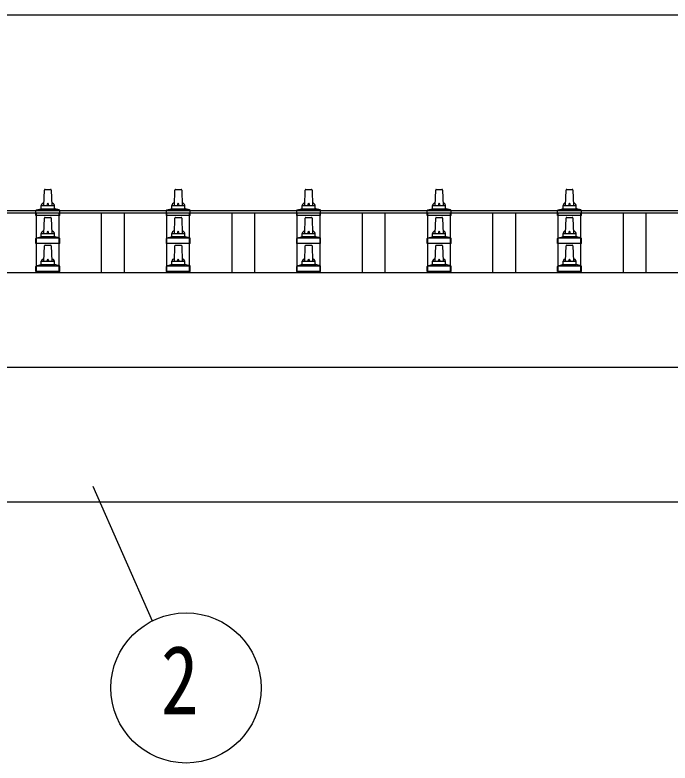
# Model space of a CAD drawing. Units: millimetres, scale not verified. Extents: x -16820 to 16820, y -11880 to 11880.
# Drawn here: x -12129 to -11125, y -1011 to 136 of the extents above; entities that cross this region are included whole.
import ezdxf
from ezdxf.enums import TextEntityAlignment as Align

# ---------------------------------------------------------------- set-up
doc = ezdxf.new("R2010")
doc.units = ezdxf.units.MM
doc.header["$LTSCALE"] = 50
for name, color, linetype in [('0-5_YKK_13', 4, 'Continuous'), ('0-6_YKK_A1', 4, 'Continuous'), ('0-7_YKK_D', 6, 'Continuous')]:
    doc.layers.add(name, color=color, linetype=linetype)
doc.styles.add('ＭＳ ゴシック', font='')
doc.styles.get('ＭＳ ゴシック').set_extended_font_data('MS Gothic')

msp = doc.modelspace()

# ---------------------------------------------------------------- linework, layer by layer
at = {"layer": '0-5_YKK_13'}
for p, q in [((-12084.89, -155.82), (-12084.17, -132.3)), ((-12083.17, -131.32), (-12074.62, -131.32)), ((-12073.62, -132.3), (-12072.89, -155.82)), ((-11884.89, -155.82), (-11884.17, -132.3)), ((-11883.17, -131.32), (-11874.62, -131.32)), ((-11873.62, -132.3), (-11872.89, -155.82)), ((-11684.89, -155.82), (-11684.17, -132.3)), ((-11683.17, -131.32), (-11674.62, -131.32)), ((-11673.62, -132.3), (-11672.89, -155.82)), ((-11484.89, -155.82), (-11484.17, -132.3)), ((-11483.17, -131.32), (-11474.62, -131.32)), ((-11473.62, -132.3), (-11472.89, -155.82)), ((-11284.89, -155.82), (-11284.17, -132.3)), ((-11283.17, -131.32), (-11274.62, -131.32)), ((-11273.62, -132.3), (-11272.89, -155.82)), ((-12088.89, -160.03), (-12088.89, -155.82)), ((-12087.89, -155.82), (-12069.89, -155.82)), ((-12068.89, -160.03), (-12068.89, -155.82)), ((-11888.89, -160.03), (-11888.89, -155.82)), ((-11887.89, -155.82), (-11869.89, -155.82)), ((-11868.89, -160.03), (-11868.89, -155.82)), ((-11688.89, -160.03), (-11688.89, -155.82)), ((-11687.89, -155.82), (-11669.89, -155.82)), ((-11668.89, -160.03), (-11668.89, -155.82)), ((-11488.89, -160.03), (-11488.89, -155.82)), ((-11487.89, -155.82), (-11469.89, -155.82)), ((-11468.89, -160.03), (-11468.89, -155.82)), ((-11288.89, -160.03), (-11288.89, -155.82)), ((-11287.89, -155.82), (-11269.89, -155.82)), ((-11268.89, -160.03), (-11268.89, -155.82)), ((-12097.14, -171.32), (-12097.14, -163.61)), ((-12060.64, -171.32), (-12097.14, -171.32)), ((-12096.76, -162.82), (-12061.03, -162.82)), ((-12096.38, -162.64), (-12089.66, -161.01)), ((-12089.28, -160.82), (-12068.51, -160.82)), ((-12061.41, -162.64), (-12068.13, -161.01)), ((-12060.64, -171.32), (-12060.64, -163.61)), ((-11897.14, -171.32), (-11897.14, -163.61)), ((-11860.64, -171.32), (-11897.14, -171.32)), ((-11896.76, -162.82), (-11861.03, -162.82)), ((-11896.38, -162.64), (-11889.66, -161.01)), ((-11889.28, -160.82), (-11868.51, -160.82)), ((-11861.41, -162.64), (-11868.13, -161.01)), ((-11860.64, -171.32), (-11860.64, -163.61)), ((-11697.14, -171.32), (-11697.14, -163.61)), ((-11660.64, -171.32), (-11697.14, -171.32)), ((-11696.76, -162.82), (-11661.03, -162.82)), ((-11696.38, -162.64), (-11689.66, -161.01)), ((-11689.28, -160.82), (-11668.51, -160.82)), ((-11661.41, -162.64), (-11668.13, -161.01)), ((-11660.64, -171.32), (-11660.64, -163.61)), ((-11497.14, -171.32), (-11497.14, -163.61)), ((-11460.64, -171.32), (-11497.14, -171.32)), ((-11496.76, -162.82), (-11461.03, -162.82)), ((-11496.38, -162.64), (-11489.66, -161.01)), ((-11489.28, -160.82), (-11468.51, -160.82)), ((-11461.41, -162.64), (-11468.13, -161.01)), ((-11460.64, -171.32), (-11460.64, -163.61)), ((-11297.14, -171.32), (-11297.14, -163.61)), ((-11260.64, -171.32), (-11297.14, -171.32)), ((-11296.76, -162.82), (-11261.03, -162.82)), ((-11296.38, -162.64), (-11289.66, -161.01)), ((-11289.28, -160.82), (-11268.51, -160.82)), ((-11261.41, -162.64), (-11268.13, -161.01)), ((-11260.64, -171.32), (-11260.64, -163.61)), ((-12084.89, -198.68), (-12084.17, -175.15)), ((-12083.17, -174.18), (-12074.62, -174.18)), ((-12073.62, -175.15), (-12072.89, -198.68)), ((-11884.89, -198.68), (-11884.17, -175.15)), ((-11883.17, -174.18), (-11874.62, -174.18)), ((-11873.62, -175.15), (-11872.89, -198.68)), ((-11684.89, -198.68), (-11684.17, -175.15)), ((-11683.17, -174.18), (-11674.62, -174.18)), ((-11673.62, -175.15), (-11672.89, -198.68)), ((-11484.89, -198.68), (-11484.17, -175.15)), ((-11483.17, -174.18), (-11474.62, -174.18)), ((-11473.62, -175.15), (-11472.89, -198.68)), ((-11284.89, -198.68), (-11284.17, -175.15)), ((-11283.17, -174.18), (-11274.62, -174.18)), ((-11273.62, -175.15), (-11272.89, -198.68)), ((-12097.14, -214.18), (-12097.14, -206.46)), ((-12096.76, -205.68), (-12061.03, -205.68)), ((-12096.38, -205.49), (-12089.66, -203.86)), ((-12089.28, -203.68), (-12068.51, -203.68)), ((-12088.89, -202.89), (-12088.89, -198.68)), ((-12087.89, -198.68), (-12069.89, -198.68)), ((-12068.89, -202.89), (-12068.89, -198.68)), ((-12061.41, -205.49), (-12068.13, -203.86)), ((-12060.64, -214.18), (-12060.64, -206.46)), ((-11897.14, -214.18), (-11897.14, -206.46)), ((-11896.76, -205.68), (-11861.03, -205.68)), ((-11896.38, -205.49), (-11889.66, -203.86)), ((-11889.28, -203.68), (-11868.51, -203.68)), ((-11888.89, -202.89), (-11888.89, -198.68)), ((-11887.89, -198.68), (-11869.89, -198.68)), ((-11868.89, -202.89), (-11868.89, -198.68)), ((-11861.41, -205.49), (-11868.13, -203.86)), ((-11860.64, -214.18), (-11860.64, -206.46)), ((-11697.14, -214.18), (-11697.14, -206.46)), ((-11696.76, -205.68), (-11661.03, -205.68)), ((-11696.38, -205.49), (-11689.66, -203.86)), ((-11689.28, -203.68), (-11668.51, -203.68)), ((-11688.89, -202.89), (-11688.89, -198.68)), ((-11687.89, -198.68), (-11669.89, -198.68)), ((-11668.89, -202.89), (-11668.89, -198.68)), ((-11661.41, -205.49), (-11668.13, -203.86)), ((-11660.64, -214.18), (-11660.64, -206.46)), ((-11497.14, -214.18), (-11497.14, -206.46)), ((-11496.76, -205.68), (-11461.03, -205.68)), ((-11496.38, -205.49), (-11489.66, -203.86)), ((-11489.28, -203.68), (-11468.51, -203.68)), ((-11488.89, -202.89), (-11488.89, -198.68)), ((-11487.89, -198.68), (-11469.89, -198.68)), ((-11468.89, -202.89), (-11468.89, -198.68)), ((-11461.41, -205.49), (-11468.13, -203.86)), ((-11460.64, -214.18), (-11460.64, -206.46)), ((-11297.14, -214.18), (-11297.14, -206.46)), ((-11296.76, -205.68), (-11261.03, -205.68)), ((-11296.38, -205.49), (-11289.66, -203.86)), ((-11289.28, -203.68), (-11268.51, -203.68)), ((-11288.89, -202.89), (-11288.89, -198.68)), ((-11287.89, -198.68), (-11269.89, -198.68)), ((-11268.89, -202.89), (-11268.89, -198.68)), ((-11261.41, -205.49), (-11268.13, -203.86)), ((-11260.64, -214.18), (-11260.64, -206.46)), ((-12060.64, -214.18), (-12097.14, -214.18)), ((-12084.89, -241.54), (-12084.17, -218.01)), ((-12083.17, -217.04), (-12074.62, -217.04)), ((-12073.62, -218.01), (-12072.89, -241.54)), ((-11860.64, -214.18), (-11897.14, -214.18)), ((-11884.89, -241.54), (-11884.17, -218.01)), ((-11883.17, -217.04), (-11874.62, -217.04)), ((-11873.62, -218.01), (-11872.89, -241.54)), ((-11660.64, -214.18), (-11697.14, -214.18)), ((-11684.89, -241.54), (-11684.17, -218.01)), ((-11683.17, -217.04), (-11674.62, -217.04)), ((-11673.62, -218.01), (-11672.89, -241.54)), ((-11460.64, -214.18), (-11497.14, -214.18)), ((-11484.89, -241.54), (-11484.17, -218.01)), ((-11483.17, -217.04), (-11474.62, -217.04)), ((-11473.62, -218.01), (-11472.89, -241.54)), ((-11260.64, -214.18), (-11297.14, -214.18)), ((-11284.89, -241.54), (-11284.17, -218.01)), ((-11283.17, -217.04), (-11274.62, -217.04)), ((-11273.62, -218.01), (-11272.89, -241.54)), ((-12097.14, -257.04), (-12097.14, -249.32)), ((-12096.76, -248.54), (-12061.03, -248.54)), ((-12096.38, -248.35), (-12089.66, -246.72)), ((-12089.28, -246.54), (-12068.51, -246.54)), ((-12088.89, -245.75), (-12088.89, -241.54)), ((-12087.89, -241.54), (-12069.89, -241.54)), ((-12068.89, -245.75), (-12068.89, -241.54)), ((-12061.41, -248.35), (-12068.13, -246.72)), ((-12060.64, -257.04), (-12060.64, -249.32)), ((-11897.14, -257.04), (-11897.14, -249.32)), ((-11896.76, -248.54), (-11861.03, -248.54)), ((-11896.38, -248.35), (-11889.66, -246.72)), ((-11889.28, -246.54), (-11868.51, -246.54)), ((-11888.89, -245.75), (-11888.89, -241.54)), ((-11887.89, -241.54), (-11869.89, -241.54)), ((-11868.89, -245.75), (-11868.89, -241.54)), ((-11861.41, -248.35), (-11868.13, -246.72)), ((-11860.64, -257.04), (-11860.64, -249.32)), ((-11697.14, -257.04), (-11697.14, -249.32)), ((-11696.76, -248.54), (-11661.03, -248.54)), ((-11696.38, -248.35), (-11689.66, -246.72)), ((-11689.28, -246.54), (-11668.51, -246.54)), ((-11688.89, -245.75), (-11688.89, -241.54)), ((-11687.89, -241.54), (-11669.89, -241.54)), ((-11668.89, -245.75), (-11668.89, -241.54)), ((-11661.41, -248.35), (-11668.13, -246.72)), ((-11660.64, -257.04), (-11660.64, -249.32)), ((-11497.14, -257.04), (-11497.14, -249.32)), ((-11496.76, -248.54), (-11461.03, -248.54)), ((-11496.38, -248.35), (-11489.66, -246.72)), ((-11489.28, -246.54), (-11468.51, -246.54)), ((-11488.89, -245.75), (-11488.89, -241.54)), ((-11487.89, -241.54), (-11469.89, -241.54)), ((-11468.89, -245.75), (-11468.89, -241.54)), ((-11461.41, -248.35), (-11468.13, -246.72)), ((-11460.64, -257.04), (-11460.64, -249.32)), ((-11297.14, -257.04), (-11297.14, -249.32)), ((-11296.76, -248.54), (-11261.03, -248.54)), ((-11296.38, -248.35), (-11289.66, -246.72)), ((-11289.28, -246.54), (-11268.51, -246.54)), ((-11288.89, -245.75), (-11288.89, -241.54)), ((-11287.89, -241.54), (-11269.89, -241.54)), ((-11268.89, -245.75), (-11268.89, -241.54)), ((-11261.41, -248.35), (-11268.13, -246.72)), ((-11260.64, -257.04), (-11260.64, -249.32)), ((-12060.64, -257.04), (-12097.14, -257.04)), ((-11860.64, -257.04), (-11897.14, -257.04)), ((-11660.64, -257.04), (-11697.14, -257.04)), ((-11460.64, -257.04), (-11497.14, -257.04)), ((-11260.64, -257.04), (-11297.14, -257.04))]:
    msp.add_line(p, q, dxfattribs=at)
for centre, radius, start, end in [((-12083.17, -132.32), 1, 90, 178.60509), ((-12074.62, -132.32), 1, 1.39491, 90), ((-11883.17, -132.32), 1, 90, 178.60509), ((-11874.62, -132.32), 1, 1.39491, 90), ((-11683.17, -132.32), 1, 90, 178.60509), ((-11674.62, -132.32), 1, 1.39491, 90), ((-11483.17, -132.32), 1, 90, 178.60509), ((-11474.62, -132.32), 1, 1.39491, 90), ((-11283.17, -132.32), 1, 90, 178.60509), ((-11274.62, -132.32), 1, 1.39491, 90), ((-12089.89, -160.03), 1, 283.62699, 0), ((-12084.81, -156.46), 4.13, 90, 171.17633), ((-12087.89, -156.82), 1, 90, 180), ((-12075.56, -155.82), 4.83, 133.60282, 180), ((-12082.23, -155.82), 4.83, 0, 46.39718), ((-12072.98, -156.46), 4.13, 8.82367, 90), ((-12069.89, -156.82), 1, 0, 90), ((-12067.89, -160.03), 1, 180, 256.37301), ((-11889.89, -160.03), 1, 283.62699, 0), ((-11884.81, -156.46), 4.13, 90, 171.17633), ((-11887.89, -156.82), 1, 90, 180), ((-11875.56, -155.82), 4.83, 133.60282, 180), ((-11882.23, -155.82), 4.83, 0, 46.39718), ((-11872.98, -156.46), 4.13, 8.82367, 90), ((-11869.89, -156.82), 1, 0, 90), ((-11867.89, -160.03), 1, 180, 256.37301), ((-11689.89, -160.03), 1, 283.62699, 0), ((-11684.81, -156.46), 4.13, 90, 171.17633), ((-11687.89, -156.82), 1, 90, 180), ((-11675.56, -155.82), 4.83, 133.60282, 180), ((-11682.23, -155.82), 4.83, 0, 46.39718), ((-11672.98, -156.46), 4.13, 8.82367, 90), ((-11669.89, -156.82), 1, 0, 90), ((-11667.89, -160.03), 1, 180, 256.37301), ((-11489.89, -160.03), 1, 283.62699, 0), ((-11484.81, -156.46), 4.13, 90, 171.17633), ((-11487.89, -156.82), 1, 90, 180), ((-11475.56, -155.82), 4.83, 133.60282, 180), ((-11482.23, -155.82), 4.83, 0, 46.39718), ((-11472.98, -156.46), 4.13, 8.82367, 90), ((-11469.89, -156.82), 1, 0, 90), ((-11467.89, -160.03), 1, 180, 256.37301), ((-11289.89, -160.03), 1, 283.62699, 0), ((-11284.81, -156.46), 4.13, 90, 171.17633), ((-11287.89, -156.82), 1, 90, 180), ((-11275.56, -155.82), 4.83, 133.60282, 180), ((-11282.23, -155.82), 4.83, 0, 46.39718), ((-11272.98, -156.46), 4.13, 8.82367, 90), ((-11269.89, -156.82), 1, 0, 90), ((-11267.89, -160.03), 1, 180, 256.37301), ((-12096.14, -163.61), 1, 103.62699, 180), ((-12061.64, -163.61), 1, 0, 76.37301), ((-11896.14, -163.61), 1, 103.62699, 180), ((-11861.64, -163.61), 1, 0, 76.37301), ((-11696.14, -163.61), 1, 103.62699, 180), ((-11661.64, -163.61), 1, 0, 76.37301), ((-11496.14, -163.61), 1, 103.62699, 180), ((-11461.64, -163.61), 1, 0, 76.37301), ((-11296.14, -163.61), 1, 103.62699, 180), ((-11261.64, -163.61), 1, 0, 76.37301), ((-12083.17, -175.18), 1, 90, 178.60509), ((-12074.62, -175.18), 1, 1.39491, 90), ((-11883.17, -175.18), 1, 90, 178.60509), ((-11874.62, -175.18), 1, 1.39491, 90), ((-11683.17, -175.18), 1, 90, 178.60509), ((-11674.62, -175.18), 1, 1.39491, 90), ((-11483.17, -175.18), 1, 90, 178.60509), ((-11474.62, -175.18), 1, 1.39491, 90), ((-11283.17, -175.18), 1, 90, 178.60509), ((-11274.62, -175.18), 1, 1.39491, 90), ((-12096.14, -206.46), 1, 103.62699, 180), ((-12089.89, -202.89), 1, 283.62699, 0), ((-12084.81, -199.31), 4.13, 90, 171.17633), ((-12087.89, -199.68), 1, 90, 180), ((-12075.56, -198.68), 4.83, 133.60282, 180), ((-12082.23, -198.68), 4.83, 0, 46.39718), ((-12072.98, -199.31), 4.13, 8.82367, 90), ((-12069.89, -199.68), 1, 0, 90), ((-12067.89, -202.89), 1, 180, 256.37301), ((-12061.64, -206.46), 1, 0, 76.37301), ((-11896.14, -206.46), 1, 103.62699, 180), ((-11889.89, -202.89), 1, 283.62699, 0), ((-11884.81, -199.31), 4.13, 90, 171.17633), ((-11887.89, -199.68), 1, 90, 180), ((-11875.56, -198.68), 4.83, 133.60282, 180), ((-11882.23, -198.68), 4.83, 0, 46.39718), ((-11872.98, -199.31), 4.13, 8.82367, 90), ((-11869.89, -199.68), 1, 0, 90), ((-11867.89, -202.89), 1, 180, 256.37301), ((-11861.64, -206.46), 1, 0, 76.37301), ((-11696.14, -206.46), 1, 103.62699, 180), ((-11689.89, -202.89), 1, 283.62699, 0), ((-11684.81, -199.31), 4.13, 90, 171.17633), ((-11687.89, -199.68), 1, 90, 180), ((-11675.56, -198.68), 4.83, 133.60282, 180), ((-11682.23, -198.68), 4.83, 0, 46.39718), ((-11672.98, -199.31), 4.13, 8.82367, 90), ((-11669.89, -199.68), 1, 0, 90), ((-11667.89, -202.89), 1, 180, 256.37301), ((-11661.64, -206.46), 1, 0, 76.37301), ((-11496.14, -206.46), 1, 103.62699, 180), ((-11489.89, -202.89), 1, 283.62699, 0), ((-11484.81, -199.31), 4.13, 90, 171.17633), ((-11487.89, -199.68), 1, 90, 180), ((-11475.56, -198.68), 4.83, 133.60282, 180), ((-11482.23, -198.68), 4.83, 0, 46.39718), ((-11472.98, -199.31), 4.13, 8.82367, 90), ((-11469.89, -199.68), 1, 0, 90), ((-11467.89, -202.89), 1, 180, 256.37301), ((-11461.64, -206.46), 1, 0, 76.37301), ((-11296.14, -206.46), 1, 103.62699, 180), ((-11289.89, -202.89), 1, 283.62699, 0), ((-11284.81, -199.31), 4.13, 90, 171.17633), ((-11287.89, -199.68), 1, 90, 180), ((-11275.56, -198.68), 4.83, 133.60282, 180), ((-11282.23, -198.68), 4.83, 0, 46.39718), ((-11272.98, -199.31), 4.13, 8.82367, 90), ((-11269.89, -199.68), 1, 0, 90), ((-11267.89, -202.89), 1, 180, 256.37301), ((-11261.64, -206.46), 1, 0, 76.37301), ((-12083.17, -218.04), 1, 90, 178.60509), ((-12074.62, -218.04), 1, 1.39491, 90), ((-11883.17, -218.04), 1, 90, 178.60509), ((-11874.62, -218.04), 1, 1.39491, 90), ((-11683.17, -218.04), 1, 90, 178.60509), ((-11674.62, -218.04), 1, 1.39491, 90), ((-11483.17, -218.04), 1, 90, 178.60509), ((-11474.62, -218.04), 1, 1.39491, 90), ((-11283.17, -218.04), 1, 90, 178.60509), ((-11274.62, -218.04), 1, 1.39491, 90), ((-12084.81, -242.17), 4.13, 90, 171.17633), ((-12075.56, -241.54), 4.83, 133.60282, 180), ((-12082.23, -241.54), 4.83, 0, 46.39718), ((-12072.98, -242.17), 4.13, 8.82367, 90), ((-11884.81, -242.17), 4.13, 90, 171.17633), ((-11875.56, -241.54), 4.83, 133.60282, 180), ((-11882.23, -241.54), 4.83, 0, 46.39718), ((-11872.98, -242.17), 4.13, 8.82367, 90), ((-11684.81, -242.17), 4.13, 90, 171.17633), ((-11675.56, -241.54), 4.83, 133.60282, 180), ((-11682.23, -241.54), 4.83, 0, 46.39718), ((-11672.98, -242.17), 4.13, 8.82367, 90), ((-11484.81, -242.17), 4.13, 90, 171.17633), ((-11475.56, -241.54), 4.83, 133.60282, 180), ((-11482.23, -241.54), 4.83, 0, 46.39718), ((-11472.98, -242.17), 4.13, 8.82367, 90), ((-11284.81, -242.17), 4.13, 90, 171.17633), ((-11275.56, -241.54), 4.83, 133.60282, 180), ((-11282.23, -241.54), 4.83, 0, 46.39718), ((-11272.98, -242.17), 4.13, 8.82367, 90), ((-12096.14, -249.32), 1, 103.62699, 180), ((-12089.89, -245.75), 1, 283.62699, 0), ((-12087.89, -242.54), 1, 90, 180), ((-12069.89, -242.54), 1, 0, 90), ((-12067.89, -245.75), 1, 180, 256.37301), ((-12061.64, -249.32), 1, 0, 76.37301), ((-11896.14, -249.32), 1, 103.62699, 180), ((-11889.89, -245.75), 1, 283.62699, 0), ((-11887.89, -242.54), 1, 90, 180), ((-11869.89, -242.54), 1, 0, 90), ((-11867.89, -245.75), 1, 180, 256.37301), ((-11861.64, -249.32), 1, 0, 76.37301), ((-11696.14, -249.32), 1, 103.62699, 180), ((-11689.89, -245.75), 1, 283.62699, 0), ((-11687.89, -242.54), 1, 90, 180), ((-11669.89, -242.54), 1, 0, 90), ((-11667.89, -245.75), 1, 180, 256.37301), ((-11661.64, -249.32), 1, 0, 76.37301), ((-11496.14, -249.32), 1, 103.62699, 180), ((-11489.89, -245.75), 1, 283.62699, 0), ((-11487.89, -242.54), 1, 90, 180), ((-11469.89, -242.54), 1, 0, 90), ((-11467.89, -245.75), 1, 180, 256.37301), ((-11461.64, -249.32), 1, 0, 76.37301), ((-11296.14, -249.32), 1, 103.62699, 180), ((-11289.89, -245.75), 1, 283.62699, 0), ((-11287.89, -242.54), 1, 90, 180), ((-11269.89, -242.54), 1, 0, 90), ((-11267.89, -245.75), 1, 180, 256.37301), ((-11261.64, -249.32), 1, 0, 76.37301)]:
    msp.add_arc(centre, radius, start, end, dxfattribs=at)
at = {"layer": '0-6_YKK_A1'}
for p, q in [((-13301.89, -163.62), (-7855.89, -163.62)), ((-13301.89, -167.21), (-7855.89, -167.21)), ((-12096.39, -258.62), (-12096.39, -167.21)), ((-12061.39, -258.62), (-12061.39, -167.21)), ((-11996.39, -258.62), (-11996.39, -167.21)), ((-11961.39, -258.62), (-11961.39, -167.21)), ((-11896.39, -258.62), (-11896.39, -167.21)), ((-11861.39, -258.62), (-11861.39, -167.21)), ((-11796.39, -258.62), (-11796.39, -167.21)), ((-11761.39, -258.62), (-11761.39, -167.21)), ((-11696.39, -258.62), (-11696.39, -167.21)), ((-11661.39, -258.62), (-11661.39, -167.21)), ((-11596.39, -258.62), (-11596.39, -167.21)), ((-11561.39, -258.62), (-11561.39, -167.21)), ((-11496.39, -258.62), (-11496.39, -167.21)), ((-11461.39, -258.62), (-11461.39, -167.21)), ((-11396.39, -258.62), (-11396.39, -167.21)), ((-11361.39, -258.62), (-11361.39, -167.21)), ((-11296.39, -258.62), (-11296.39, -167.21)), ((-11261.39, -258.62), (-11261.39, -167.21)), ((-11196.39, -258.62), (-11196.39, -167.21)), ((-11161.39, -258.62), (-11161.39, -167.21)), ((-13297.2, -258.7), (-7860.59, -258.7)), ((-7860.59, -404.36), (-13297.2, -404.36)), ((-13185.39, -610.8), (-7972.39, -610.8))]:
    msp.add_line(p, q, dxfattribs=at)
at = {"layer": '0-7_YKK_D'}
for p, q in [((-13113.89, 136.38), (-8043.89, 136.38)), ((-12009.79, -586.49), (-11918.79, -793.24))]:
    msp.add_line(p, q, dxfattribs=at)
msp.add_circle((-11866.99, -896.14), 115.2, dxfattribs=at)

# ---------------------------------------------------------------- texts
at = {"layer": '0-7_YKK_D', "style": 'ＭＳ ゴシック', "width": 0.8}
msp.add_text('2', height=105.6, dxfattribs=at).set_placement((-11905.39, -968.14), align=Align.BOTTOM_LEFT)

doc.saveas('drawing.dxf')
